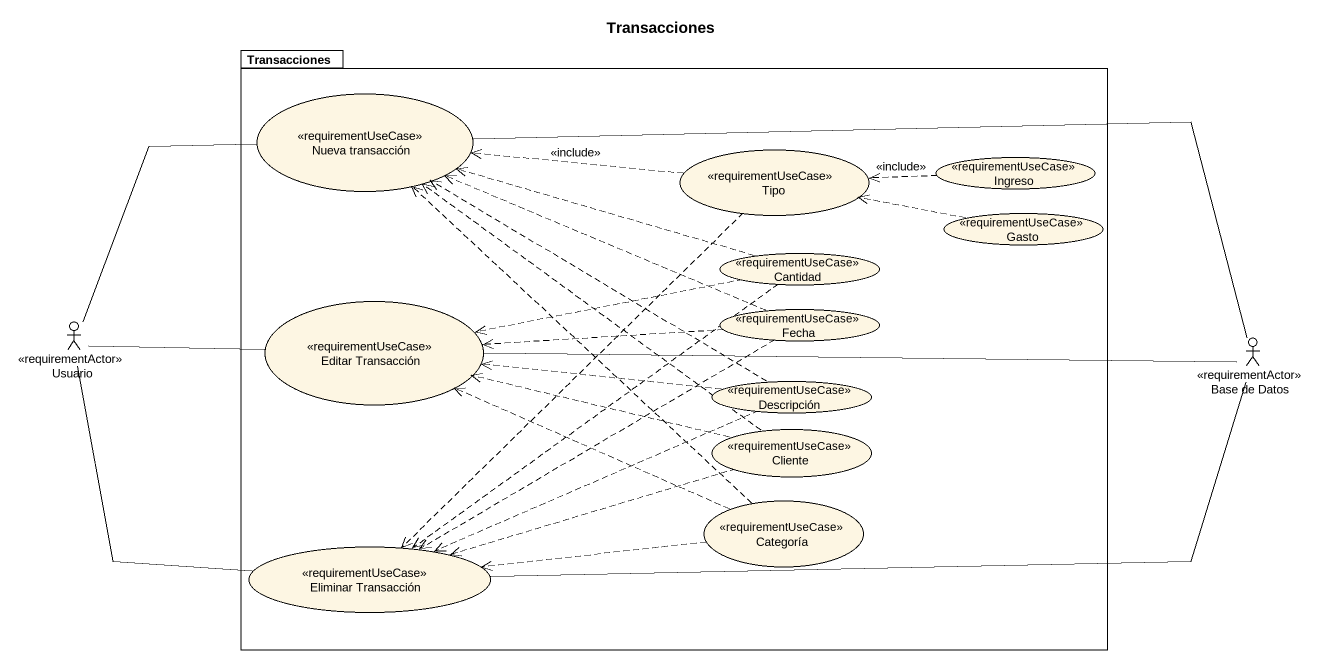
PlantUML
@startuml
title Transacciones
package Transacciones {
  usecase "Nueva transacción" as Nueva_transacción <<requirementUseCase>>
  usecase Tipo <<requirementUseCase>>
  usecase Ingreso <<requirementUseCase>>
  usecase Gasto <<requirementUseCase>>
  usecase Cantidad <<requirementUseCase>>
  usecase "Editar Transacción" as Editar_Transacción <<requirementUseCase>>
  usecase Fecha <<requirementUseCase>>
  usecase Descripción <<requirementUseCase>>
  usecase Cliente <<requirementUseCase>>
  usecase Categoría <<requirementUseCase>>
  usecase "Eliminar Transacción" as Eliminar_Transacción <<requirementUseCase>>
}
actor Usuario <<requirementActor>>
actor "Base de Datos" as Base_de_Datos <<requirementActor>>
Tipo .left.> Nueva_transacción : <<include>>
Tipo ..> Eliminar_Transacción
Ingreso .left.> Tipo : <<include>>
Gasto .left.> Tipo
Cantidad .left.> Nueva_transacción
Cantidad .left.> Editar_Transacción
Cantidad ..> Eliminar_Transacción
Editar_Transacción -right- Base_de_Datos
Fecha .left.> Nueva_transacción
Fecha .left.> Editar_Transacción
Fecha .left.> Eliminar_Transacción
Usuario -up- Nueva_transacción
Usuario -right- Editar_Transacción
Usuario -- Eliminar_Transacción
Base_de_Datos -left- Nueva_transacción
Descripción .left.> Nueva_transacción
Descripción .left.> Editar_Transacción
Descripción .left.> Eliminar_Transacción
Cliente .up.> Nueva_transacción
Cliente .left.> Editar_Transacción
Cliente .left.> Eliminar_Transacción
Categoría .up.> Nueva_transacción
Categoría .left.> Editar_Transacción
Categoría .left.> Eliminar_Transacción
Eliminar_Transacción -right- Base_de_Datos
@enduml
